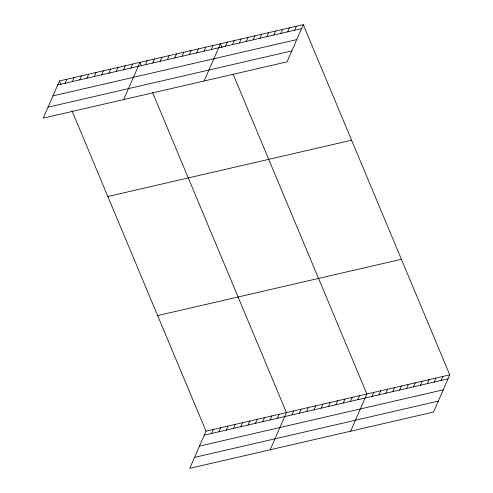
<?xml version="1.0" encoding="UTF-8"?>
<svg xmlns="http://www.w3.org/2000/svg" width="493" height="493" viewBox="0 0 493 493"><rect width="100%" height="100%" fill="white"/><g stroke="black" fill="none" stroke-linecap="round" stroke-linejoin="round"><path stroke-width="0.74" d="M59.493 80.938L43.236 118.141L287.006 61.853L303.257 24.65L59.493 80.938L60.916 84.334M65.051 83.262L66.802 79.25M72.366 81.573L74.116 77.561M79.675 79.884L81.431 75.873M86.99 78.196L88.746 74.184M94.305 76.507L96.055 72.496M101.62 74.819L103.37 70.807M108.928 73.13L110.685 69.119M116.243 71.442L117.993 67.43M123.558 69.753L125.308 65.742M130.867 68.065L132.623 64.053M123.681 99.568L139.932 62.364L141.355 65.76M145.497 64.688L147.247 60.676M152.805 62.999L154.562 58.987M160.12 61.311L161.877 57.299M167.435 59.622L169.185 55.61M174.75 57.934L176.5 53.922M182.059 56.239L183.815 52.233M189.374 54.55L191.124 50.545M196.689 52.862L198.439 48.856M203.997 51.173L205.754 47.168M211.312 49.485L213.062 45.479M204.12 80.994L220.377 43.791L222.084 47.864M225.529 46.206L227.285 42.195M232.437 44.61L234.193 40.599M239.345 43.014L241.095 39.002M246.254 41.418L248.004 37.406M253.162 39.822L254.912 35.816M260.064 38.232L261.82 34.22M266.972 36.636L268.722 32.624M273.88 35.04L275.63 31.028M280.788 33.444L282.538 29.432M287.69 31.848L289.446 27.842M294.598 30.258L296.355 26.246M72.003 110.851L205.994 431.147L189.743 468.35L433.507 412.062L449.764 374.859L303.257 24.65M211.559 433.464L213.309 429.458M218.867 431.776L220.624 427.77M226.182 430.087L227.932 426.081M233.497 428.399L235.247 424.393M240.806 426.71L242.562 422.704M248.121 425.021L249.877 421.016M255.436 423.333L257.186 419.321M262.751 421.644L264.501 417.633M270.059 419.956L271.816 415.944M277.374 418.267L279.124 414.256M270.182 449.776L286.439 412.567L152.448 92.277M291.998 414.89L293.754 410.879M299.313 413.202L301.063 409.19M306.628 411.513L308.378 407.501M313.936 409.825L315.693 405.813M321.251 408.136L323.007 404.124M328.566 406.448L330.316 402.436M335.881 404.759L337.631 400.747M343.19 403.071L344.946 399.059M350.505 401.382L352.255 397.37M357.819 399.694L359.57 395.682M350.628 431.202L366.884 393.993L233.177 74.381M372.036 396.409L373.786 392.397M378.944 394.819L380.695 390.807M385.853 393.223L387.603 389.211M392.755 391.627L394.511 387.615M399.663 390.031L401.419 386.019M406.571 388.435L408.321 384.429M413.479 386.845L415.229 382.833M420.381 385.249L422.137 381.237M427.289 383.653L429.046 379.641M434.197 382.057L435.948 378.045M441.106 380.46L442.856 376.455M57.736 84.95L301.506 28.662M52.954 95.901L296.718 39.613M48.024 107.191L291.788 50.902M107.838 196.504L351.608 140.215M157.649 315.575L401.419 259.287M205.994 431.147L449.764 374.859M204.244 435.159L448.014 378.87M199.455 446.11L443.225 389.821M194.525 457.393L438.295 401.111"/></g></svg>
